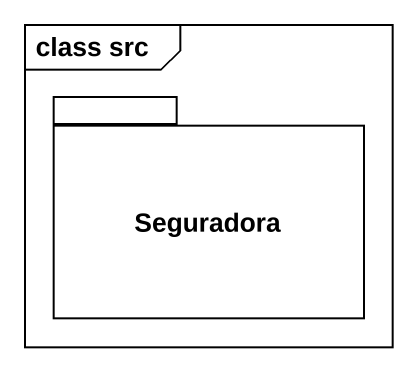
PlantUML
@startuml
mainframe class src
package Seguradora {
}
@enduml
